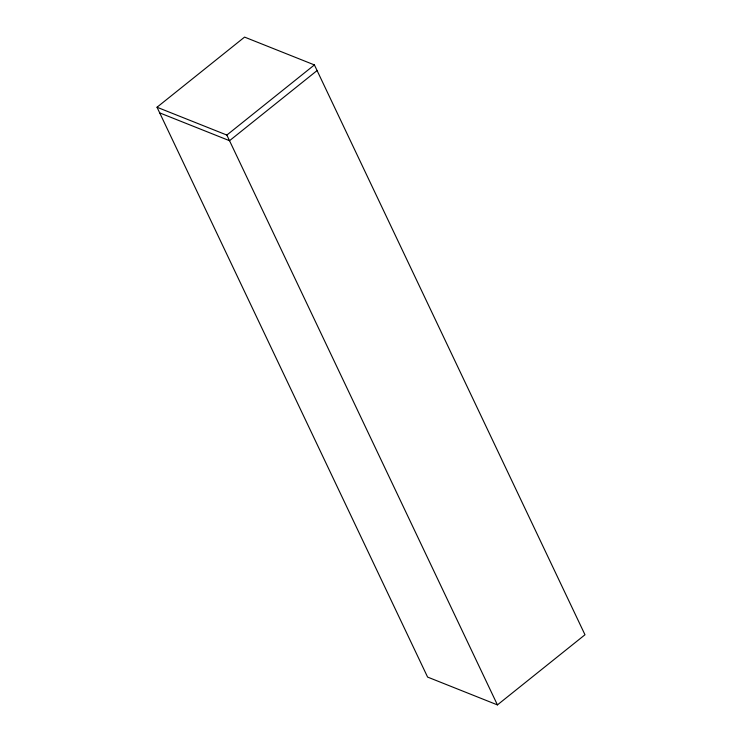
<?xml version="1.0" encoding="UTF-8"?>
<svg xmlns="http://www.w3.org/2000/svg" width="742" height="742" viewBox="0 0 742 742"><rect width="100%" height="100%" fill="white"/><g stroke="black" fill="none" stroke-linecap="round" stroke-linejoin="round"><path stroke-width="1.11" d="M157.016 107.238L244.572 37.1L314.404 64.925L584.984 634.762L497.428 704.9L427.596 677.075L157.016 107.238L226.848 135.063L497.428 704.9M226.848 135.063L314.404 64.925M317.084 70.564L229.528 140.702L159.697 112.886"/></g></svg>
